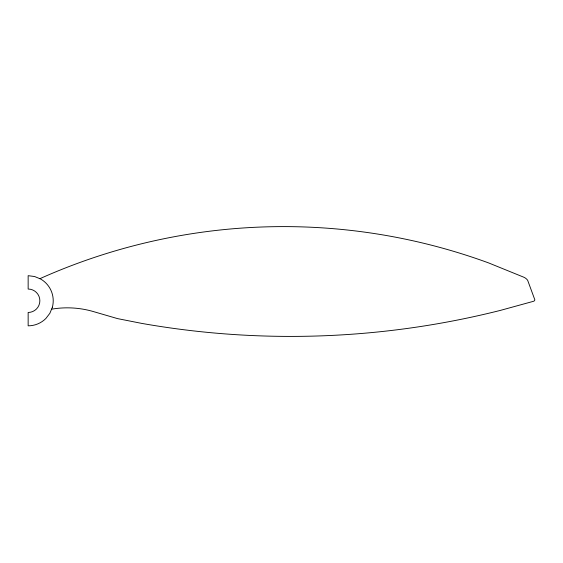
<?xml version="1.0" encoding="UTF-8"?>
<svg xmlns="http://www.w3.org/2000/svg" width="563" height="563" viewBox="0 0 563 563"><rect width="100%" height="100%" fill="white"/><g stroke="black" fill="none" stroke-linecap="round" stroke-linejoin="round"><path stroke-width="0.84" d="M39.86 278.699A596.569 596.569 0 0 1 488.684 262.942L523.604 277.13A9.353 9.353 0 0 1 527.658 280.304L534.85 299.84A1.914 1.914 0 0 1 533.478 301.304L500.598 310.34A858.554 858.554 0 0 1 141.693 323.387L117.526 318.609L93.106 311.487A92.902 92.902 0 0 0 51.564 309.186M52.373 307.243L49.868 313.288L45.877 318.482A25.075 25.075 0 0 1 28.15 325.829L28.15 312.465A11.71 11.71 0 0 0 39.86 300.755A11.71 11.71 0 0 0 28.15 289.044L28.15 275.68L34.639 276.532L40.684 279.037A25.075 25.075 0 0 1 52.373 307.243"/></g></svg>
